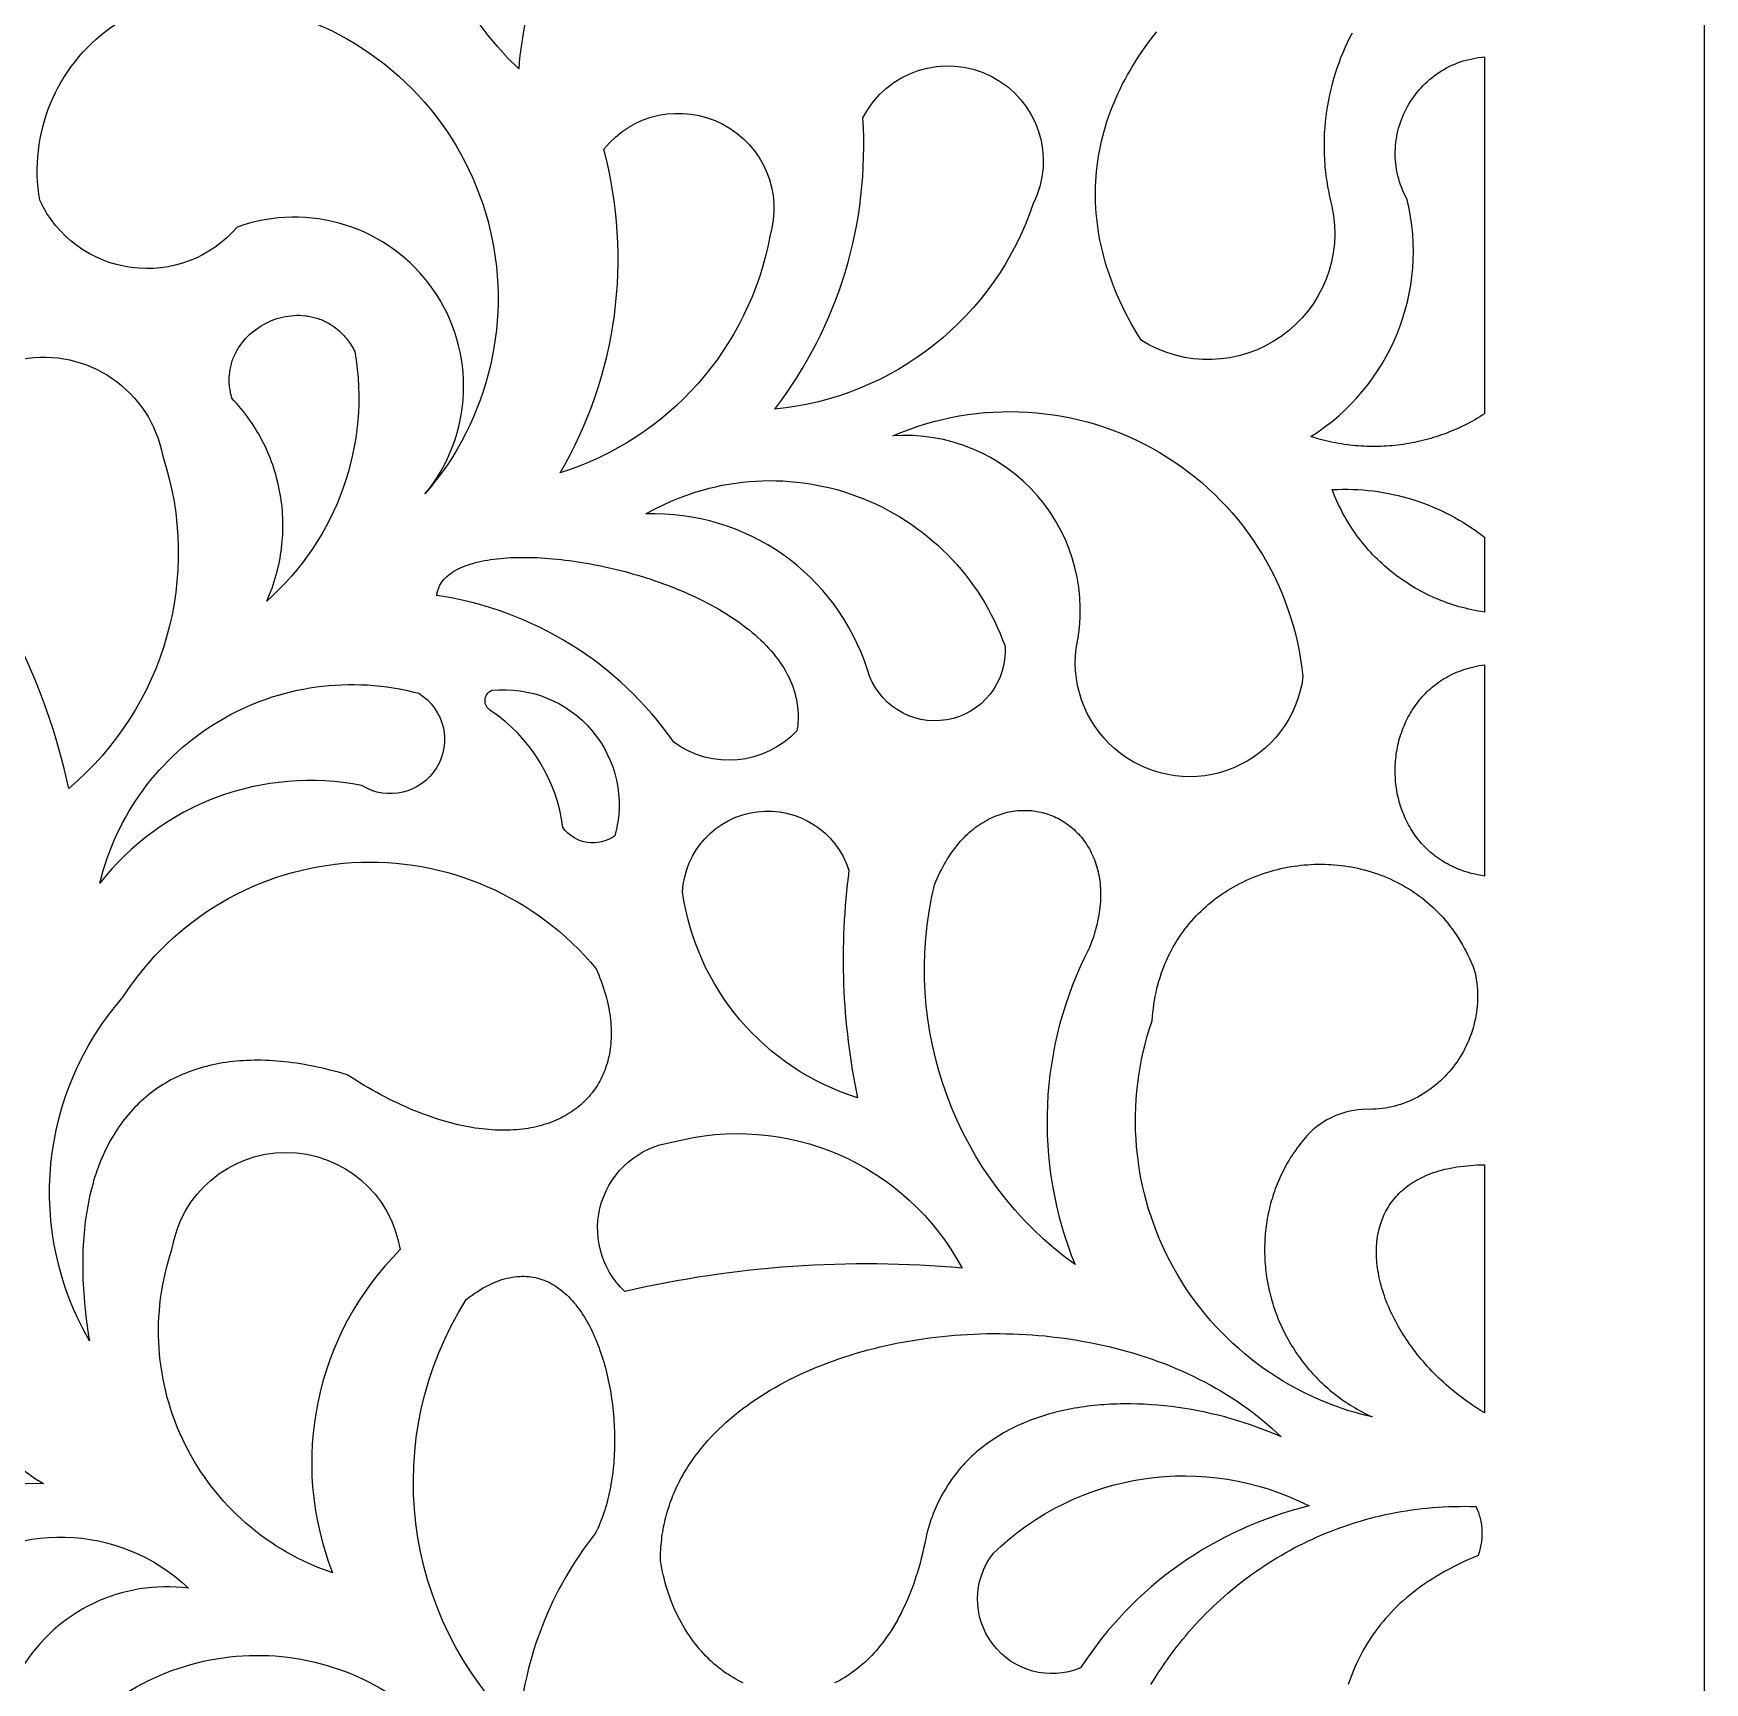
# Model space of a CAD drawing. Extents: x -400 to 400, y -1000 to 1000.
# Drawn here: x 20.2 to 400, y 40.4 to 415.4 of the extents above; entities that cross this region are included whole.
import ezdxf

# ---------------------------------------------------------------- set-up
doc = ezdxf.new("R2010")
doc.units = 0
doc.layers.add('LAYER_1', color=18, linetype='CONTINUOUS')

msp = doc.modelspace()

# ---------------------------------------------------------------- linework, layer by layer
at = {"layer": 'LAYER_1'}
for points in [[(-400, -1000), (400, -1000), (400, 1000), (-400, 1000)], [(315.37, 311.68), (316.55, 311.74), (317.72, 311.77), (318.89, 311.77), (320.06, 311.74), (321.22, 311.69), (322.38, 311.61), (323.54, 311.51), (324.69, 311.38), (325.84, 311.23), (326.98, 311.04), (328.12, 310.84), (329.25, 310.6), (330.38, 310.35), (331.5, 310.06), (332.61, 309.76), (333.71, 309.42), (334.81, 309.07), (335.9, 308.68), (336.97, 308.28), (338.04, 307.85), (339.1, 307.39), (340.15, 306.91), (341.19, 306.41), (342.22, 305.89), (343.24, 305.34), (344.24, 304.76), (345.23, 304.17), (346.21, 303.55), (347.18, 302.91), (348.13, 302.24), (349.07, 301.55), (350, 300.84), (349.99, 283.85), (349.26, 283.96), (348.53, 284.08), (347.8, 284.21), (347.07, 284.36), (346.35, 284.52), (345.64, 284.69), (344.92, 284.87), (344.22, 285.06), (343.51, 285.27), (342.81, 285.49), (342.12, 285.71), (341.43, 285.95), (340.75, 286.21), (340.07, 286.47), (339.39, 286.74), (338.73, 287.02), (338.06, 287.32), (337.41, 287.63), (336.76, 287.94), (336.11, 288.27), (335.47, 288.61), (334.84, 288.95), (334.21, 289.31), (333.59, 289.68), (332.98, 290.06), (332.37, 290.45), (331.77, 290.85), (331.17, 291.25), (330.59, 291.67), (330.01, 292.1), (329.43, 292.54), (328.87, 292.98), (328.31, 293.44), (327.76, 293.9), (327.22, 294.38), (326.68, 294.86), (326.15, 295.35), (325.64, 295.86), (325.13, 296.36), (324.62, 296.88), (324.13, 297.41), (323.64, 297.95), (323.17, 298.49), (322.7, 299.04), (322.24, 299.6), (321.79, 300.17), (321.35, 300.75), (320.92, 301.33), (320.49, 301.92), (320.08, 302.52), (319.68, 303.13), (319.29, 303.75), (318.9, 304.37), (318.53, 305), (318.17, 305.64), (317.81, 306.28), (317.47, 306.93), (317.14, 307.59), (316.82, 308.26), (316.51, 308.93), (316.21, 309.61), (315.92, 310.29), (315.64, 310.98)], [(349.99, 223.81), (349.36, 223.91), (348.73, 224.02), (348.12, 224.14), (347.51, 224.28), (346.92, 224.42), (346.33, 224.59), (345.76, 224.76), (345.2, 224.94), (344.64, 225.14), (344.1, 225.35), (343.57, 225.57), (343.04, 225.8), (342.53, 226.04), (342.02, 226.29), (341.53, 226.55), (341.05, 226.82), (340.58, 227.11), (340.11, 227.4), (339.66, 227.7), (339.22, 228.01), (338.78, 228.34), (338.36, 228.67), (337.95, 229), (337.55, 229.35), (337.16, 229.71), (336.77, 230.07), (336.4, 230.44), (336.04, 230.82), (335.69, 231.21), (335.34, 231.61), (335.01, 232.01), (334.69, 232.42), (334.38, 232.83), (334.08, 233.26), (333.79, 233.68), (333.5, 234.12), (333.23, 234.56), (332.97, 235), (332.72, 235.46), (332.48, 235.91), (332.25, 236.37), (332.02, 236.84), (331.81, 237.31), (331.61, 237.79), (331.42, 238.27), (331.24, 238.75), (331.07, 239.24), (330.9, 239.73), (330.75, 240.22), (330.61, 240.72), (330.48, 241.22), (330.36, 241.73), (330.24, 242.23), (330.14, 242.74), (330.05, 243.25), (329.97, 243.76), (329.9, 244.27), (329.84, 244.79), (329.78, 245.31), (329.74, 245.82), (329.71, 246.34), (329.69, 246.86), (329.67, 247.38), (329.67, 247.9), (329.68, 248.42), (329.7, 248.94), (329.72, 249.46), (329.76, 249.97), (329.81, 250.49), (329.87, 251.01), (329.93, 251.52), (330.01, 252.03), (330.1, 252.54), (330.19, 253.05), (330.3, 253.56), (330.42, 254.07), (330.54, 254.57), (330.68, 255.07), (330.82, 255.57), (330.98, 256.06), (331.15, 256.55), (331.32, 257.03), (331.51, 257.52), (331.7, 258), (331.91, 258.47), (332.12, 258.94), (332.35, 259.41), (332.58, 259.87), (332.83, 260.32), (333.08, 260.77), (333.35, 261.22), (333.62, 261.65), (333.9, 262.09), (334.2, 262.51), (334.5, 262.93), (334.81, 263.35), (335.14, 263.75), (335.47, 264.15), (335.81, 264.55), (336.16, 264.93), (336.53, 265.31), (336.9, 265.68), (337.28, 266.04), (337.67, 266.4), (338.07, 266.74), (338.48, 267.08), (338.91, 267.4), (339.34, 267.72), (339.78, 268.03), (340.23, 268.33), (340.69, 268.62), (341.16, 268.9), (341.64, 269.17), (342.13, 269.43), (342.62, 269.68), (343.13, 269.92), (343.65, 270.14), (344.18, 270.36), (344.72, 270.57), (345.27, 270.76), (345.82, 270.94), (346.39, 271.11), (346.97, 271.26), (347.55, 271.41), (348.15, 271.54), (348.75, 271.66), (349.37, 271.77), (350, 271.86)], [(349.99, 101.72), (349.32, 102.13), (348.65, 102.55), (347.98, 102.98), (347.33, 103.41), (346.69, 103.85), (346.05, 104.3), (345.42, 104.76), (344.8, 105.22), (344.19, 105.69), (343.59, 106.16), (342.99, 106.64), (342.41, 107.13), (341.83, 107.62), (341.26, 108.12), (340.7, 108.62), (340.15, 109.13), (339.61, 109.65), (339.08, 110.16), (338.56, 110.69), (338.04, 111.22), (337.54, 111.75), (337.04, 112.28), (336.56, 112.83), (336.08, 113.37), (335.61, 113.92), (335.16, 114.47), (334.71, 115.03), (334.27, 115.58), (333.84, 116.15), (333.43, 116.71), (333.02, 117.28), (332.62, 117.85), (332.23, 118.42), (331.85, 118.99), (331.49, 119.57), (331.13, 120.15), (330.78, 120.72), (330.44, 121.31), (330.11, 121.89), (329.8, 122.47), (329.49, 123.06), (329.2, 123.64), (328.91, 124.23), (328.64, 124.81), (328.37, 125.4), (328.12, 125.99), (327.88, 126.57), (327.65, 127.16), (327.43, 127.74), (327.22, 128.33), (327.02, 128.91), (326.84, 129.5), (326.66, 130.08), (326.5, 130.66), (326.34, 131.24), (326.2, 131.82), (326.07, 132.4), (325.95, 132.97), (325.85, 133.54), (325.75, 134.11), (325.67, 134.68), (325.6, 135.25), (325.54, 135.81), (325.49, 136.37), (325.45, 136.92), (325.43, 137.48), (325.42, 138.03), (325.42, 138.57), (325.43, 139.11), (325.46, 139.65), (325.49, 140.19), (325.54, 140.72), (325.6, 141.24), (325.68, 141.76), (325.77, 142.28), (325.87, 142.79), (325.98, 143.29), (326.1, 143.79), (326.24, 144.29), (326.39, 144.77), (326.56, 145.26), (326.73, 145.73), (326.92, 146.2), (327.13, 146.67), (327.34, 147.12), (327.57, 147.57), (327.82, 148.02), (328.07, 148.46), (328.34, 148.88), (328.63, 149.31), (328.92, 149.72), (329.23, 150.13), (329.56, 150.53), (329.89, 150.92), (330.25, 151.3), (330.61, 151.67), (330.99, 152.04), (331.38, 152.39), (331.79, 152.74), (332.21, 153.08), (332.65, 153.41), (333.1, 153.73), (333.56, 154.04), (334.04, 154.34), (334.54, 154.63), (335.04, 154.91), (335.56, 155.18), (336.1, 155.44), (336.65, 155.68), (337.22, 155.92), (337.8, 156.15), (338.4, 156.36), (339.01, 156.57), (339.63, 156.76), (340.27, 156.94), (340.93, 157.11), (341.6, 157.26), (342.28, 157.41), (342.99, 157.54), (343.7, 157.66), (344.43, 157.77), (345.18, 157.86), (345.95, 157.94), (346.72, 158.01), (347.52, 158.06), (348.33, 158.1), (349.15, 158.13), (350, 158.14)]]:
    msp.add_lwpolyline(points, close=True, dxfattribs=at)
for points in [[(147.87, 451.88, 0.149515), (130.45, 407.38, -0.356061), (118.53, 505.09)], [(319.88, 415.5), (319.31, 414.39), (318.76, 413.28), (318.24, 412.15), (317.75, 411.01), (317.28, 409.85), (316.84, 408.69), (316.42, 407.52), (316.03, 406.33), (315.67, 405.14), (315.33, 403.94), (315.02, 402.72), (314.74, 401.5), (314.49, 400.28), (314.27, 399.04), (314.07, 397.8), (313.9, 396.55), (313.76, 395.3), (313.65, 394.04), (313.57, 392.77), (313.52, 391.5), (313.51, 390.87), (313.5, 390.23), (313.5, 389.59), (313.51, 388.95), (313.53, 388.31), (313.55, 387.67), (313.58, 387.03), (313.62, 386.39), (313.67, 385.75), (313.72, 385.1), (313.78, 384.46), (313.85, 383.82), (313.93, 383.17), (314.02, 382.53), (314.11, 381.88), (314.21, 381.24), (314.32, 380.59), (314.44, 379.95), (314.56, 379.3), (314.69, 378.66), (314.84, 378.01), (314.98, 377.37), (315.14, 376.73), (315.31, 376.08, -0.661318), (271.99, 345.58), (271.19, 346.88), (270.42, 348.18), (269.69, 349.47), (268.99, 350.76), (268.32, 352.05), (267.69, 353.34), (267.09, 354.62), (266.52, 355.9), (265.99, 357.17), (265.48, 358.44), (265.01, 359.71), (264.57, 360.97), (264.16, 362.23), (263.78, 363.48), (263.44, 364.73), (263.12, 365.98), (262.83, 367.22), (262.57, 368.45), (262.35, 369.69), (262.15, 370.91), (261.98, 372.13), (261.83, 373.35), (261.72, 374.56), (261.63, 375.77), (261.58, 376.97), (261.54, 378.16), (261.54, 379.35), (261.56, 380.54), (261.61, 381.72), (261.69, 382.89), (261.79, 384.06), (261.92, 385.22), (262.07, 386.37), (262.25, 387.52), (262.45, 388.66), (262.68, 389.8), (262.93, 390.93), (263.2, 392.05), (263.5, 393.17), (263.83, 394.28), (264.17, 395.38), (264.54, 396.47), (264.93, 397.56), (265.34, 398.64), (265.78, 399.72), (266.23, 400.78), (266.71, 401.84), (267.21, 402.89), (267.73, 403.94), (268.27, 404.97), (268.83, 406), (269.41, 407.02), (270.01, 408.03), (270.63, 409.03), (271.27, 410.03), (271.93, 411.01), (272.6, 411.99), (273.3, 412.96), (274.01, 413.92), (274.74, 414.87), (275.48, 415.82)]]:
    msp.add_lwpolyline(points, format="xyb", dxfattribs=at)
for points in [[(21.6, 377.49, -0.627757), (80.17, 419.29, -0.530685), (109.15, 310.69, 0.761816), (66.45, 371.39, -0.546322)], [(208.67, 396.21, -1), (247.34, 376.54, -0.295485), (188.68, 329.99, 0.18204)], [(350, 328.93), (349.45, 328.58), (348.9, 328.24), (348.35, 327.91), (347.79, 327.59), (347.22, 327.27), (346.66, 326.96), (346.09, 326.66), (345.51, 326.37), (344.94, 326.09), (344.36, 325.81), (343.77, 325.54), (343.19, 325.28), (342.6, 325.03), (342, 324.79), (341.41, 324.56), (340.81, 324.33), (340.21, 324.12), (339.6, 323.91), (338.99, 323.71), (338.38, 323.52), (337.77, 323.33), (337.16, 323.16), (336.54, 322.99), (335.92, 322.83), (335.3, 322.69), (334.68, 322.55), (334.05, 322.41), (333.43, 322.29), (332.8, 322.18), (332.17, 322.07), (331.54, 321.97), (330.91, 321.88), (330.27, 321.8), (329.64, 321.73), (329, 321.67), (328.37, 321.62), (327.73, 321.57), (327.09, 321.54), (326.45, 321.51), (325.81, 321.49), (325.17, 321.48), (324.53, 321.48), (323.89, 321.49), (323.24, 321.5), (322.6, 321.53), (321.96, 321.57), (321.32, 321.61), (320.68, 321.66), (320.03, 321.72), (319.39, 321.79), (318.75, 321.87), (318.11, 321.96), (317.47, 322.06), (316.83, 322.17), (316.19, 322.29), (315.55, 322.41), (314.92, 322.55), (314.28, 322.69), (313.64, 322.84), (313.01, 323), (312.38, 323.18), (311.75, 323.36), (311.12, 323.55), (310.49, 323.75, 0.322204), (332.41, 377.6), (332.06, 378.28), (331.73, 378.96), (331.43, 379.64), (331.15, 380.32), (330.9, 381), (330.67, 381.69), (330.47, 382.38), (330.29, 383.07), (330.13, 383.76), (330, 384.45), (329.89, 385.14), (329.81, 385.83), (329.74, 386.52), (329.7, 387.2), (329.68, 387.89), (329.69, 388.57), (329.71, 389.25), (329.76, 389.92), (329.82, 390.59), (329.91, 391.26), (330.02, 391.93), (330.15, 392.58), (330.3, 393.24), (330.46, 393.88), (330.65, 394.52), (330.86, 395.16), (331.08, 395.78), (331.33, 396.4), (331.59, 397.01), (331.87, 397.62), (332.16, 398.21), (332.48, 398.8), (332.81, 399.37), (333.16, 399.94), (333.52, 400.49), (333.9, 401.03), (334.3, 401.57), (334.71, 402.09), (335.14, 402.59), (335.58, 403.09), (336.04, 403.57), (336.51, 404.04), (337, 404.5), (337.5, 404.94), (338.01, 405.36), (338.54, 405.77), (339.08, 406.17), (339.63, 406.55), (340.2, 406.91), (340.78, 407.25), (341.37, 407.58), (341.97, 407.89), (342.58, 408.18), (343.2, 408.46), (343.84, 408.71), (344.48, 408.95), (345.14, 409.16), (345.81, 409.35), (346.48, 409.53), (347.17, 409.68), (347.86, 409.81), (348.56, 409.92), (349.27, 410.01), (349.99, 410.07)], [(149.79, 389.09, -0.826549), (187.54, 369.27, -0.277643), (139.88, 315.5, 0.200079)], [(65.27, 332.45), (65.16, 332.83), (65.07, 333.21), (64.98, 333.59), (64.91, 333.97), (64.84, 334.35), (64.79, 334.72), (64.74, 335.09), (64.71, 335.46), (64.68, 335.83), (64.67, 336.19), (64.66, 336.55), (64.66, 336.91), (64.67, 337.26), (64.69, 337.62), (64.72, 337.96), (64.76, 338.31), (64.81, 338.65), (64.86, 338.99), (64.93, 339.33), (65, 339.66), (65.08, 339.99), (65.16, 340.32), (65.26, 340.64), (65.36, 340.96), (65.47, 341.27), (65.59, 341.59), (65.71, 341.89), (65.84, 342.2), (65.98, 342.5), (66.13, 342.8), (66.28, 343.09), (66.44, 343.38), (66.61, 343.66), (66.78, 343.94), (67.14, 344.49), (67.53, 345.02), (67.94, 345.53), (68.37, 346.03), (68.82, 346.5), (69.29, 346.96), (69.78, 347.4), (70.29, 347.81), (70.82, 348.21), (71.36, 348.58), (71.91, 348.93), (72.48, 349.26), (73.07, 349.57), (73.66, 349.86), (74.27, 350.12), (74.88, 350.35), (75.51, 350.57), (76.14, 350.75), (76.78, 350.92), (77.42, 351.05), (78.07, 351.16), (78.72, 351.24), (79.37, 351.3), (80.03, 351.32), (80.69, 351.32), (81.34, 351.29), (82, 351.23), (82.33, 351.19), (82.65, 351.14), (82.98, 351.08), (83.3, 351.01), (83.62, 350.94), (83.94, 350.86), (84.26, 350.77), (84.58, 350.68), (84.9, 350.58), (85.21, 350.46), (85.53, 350.34), (85.84, 350.22), (86.15, 350.08), (86.45, 349.94), (86.76, 349.78), (87.06, 349.62), (87.36, 349.45), (87.66, 349.27), (87.95, 349.09), (88.24, 348.89), (88.53, 348.69), (88.81, 348.47), (89.09, 348.25), (89.37, 348.02), (89.64, 347.78), (89.91, 347.53), (90.18, 347.28), (90.44, 347.01), (90.7, 346.73), (90.95, 346.45), (91.2, 346.15), (91.44, 345.85), (91.68, 345.54), (91.91, 345.21), (92.14, 344.88), (92.37, 344.54), (92.59, 344.19), (92.8, 343.83), (93.01, 343.45), (93.21, 343.07, -0.26022), (73.19, 286.35), (73.51, 287.09), (73.82, 287.82), (74.11, 288.56), (74.39, 289.3), (74.65, 290.05), (74.89, 290.8), (75.12, 291.55), (75.34, 292.3), (75.54, 293.06), (75.73, 293.82), (75.91, 294.58), (76.07, 295.34), (76.21, 296.1), (76.34, 296.87), (76.46, 297.63), (76.56, 298.4), (76.64, 299.17), (76.72, 299.94), (76.78, 300.7), (76.82, 301.47), (76.85, 302.24), (76.87, 303.01), (76.87, 303.78), (76.86, 304.55), (76.83, 305.31), (76.79, 306.08), (76.74, 306.84), (76.67, 307.6), (76.59, 308.36), (76.49, 309.12), (76.38, 309.88), (76.26, 310.64), (76.12, 311.39), (75.97, 312.14), (75.81, 312.89), (75.63, 313.63), (75.44, 314.37), (75.24, 315.11), (75.02, 315.84), (74.79, 316.57), (74.54, 317.3), (74.28, 318.02), (74.01, 318.74), (73.72, 319.45), (73.43, 320.16), (73.11, 320.86), (72.79, 321.56), (72.45, 322.25), (72.1, 322.94), (71.73, 323.62), (71.36, 324.3), (70.97, 324.97), (70.56, 325.63), (70.14, 326.29), (69.71, 326.94), (69.27, 327.58), (68.82, 328.21), (68.35, 328.84), (67.87, 329.46), (67.37, 330.08), (66.87, 330.68), (66.35, 331.28), (65.81, 331.87)], [(-4.62, 309.26, -1), (49.56, 319.27, -0.305881), (28.21, 243.74, 0.125623)], [(215.46, 323.91, -0.508287), (308.7, 269.09, -1), (257.17, 275.65, 0.501352)], [(159.35, 306.16, -0.468283), (241, 276.07, -0.9), (209.73, 270.73, 0.335642)], [(111.84, 287.61), (111.87, 287.84), (111.91, 288.06), (111.95, 288.29), (112, 288.51), (112.06, 288.72), (112.13, 288.94), (112.2, 289.15), (112.28, 289.35), (112.37, 289.56), (112.46, 289.76), (112.56, 289.95), (112.67, 290.15), (112.91, 290.53), (113.17, 290.9), (113.46, 291.25), (113.78, 291.59), (114.12, 291.92), (114.49, 292.24), (114.88, 292.54), (115.3, 292.84), (115.74, 293.12), (116.2, 293.38), (116.68, 293.64), (117.19, 293.88), (117.72, 294.12), (118.26, 294.33), (118.83, 294.54), (119.42, 294.74), (120.03, 294.92), (120.66, 295.09), (121.3, 295.25), (121.97, 295.4), (122.65, 295.54), (123.35, 295.66), (124.06, 295.78), (124.79, 295.88), (125.54, 295.97), (126.3, 296.05), (127.07, 296.12), (127.86, 296.17), (128.67, 296.22), (129.48, 296.25), (130.31, 296.27), (131.15, 296.28), (132.01, 296.28), (132.87, 296.27), (133.74, 296.25), (134.63, 296.21), (135.52, 296.17), (136.42, 296.11), (137.33, 296.05), (138.25, 295.97), (139.18, 295.88), (140.11, 295.78), (141.05, 295.67), (142, 295.55), (142.95, 295.42), (143.91, 295.28), (144.87, 295.13), (145.84, 294.97), (146.8, 294.79), (147.78, 294.61), (148.75, 294.41), (149.73, 294.21), (150.71, 293.99), (151.69, 293.77), (152.67, 293.53), (153.65, 293.29), (154.63, 293.03), (155.61, 292.77), (156.58, 292.49), (157.56, 292.21), (158.53, 291.91), (159.5, 291.61), (160.47, 291.29), (161.43, 290.97), (162.39, 290.63), (163.35, 290.29), (164.3, 289.93), (165.24, 289.57), (166.18, 289.2), (167.11, 288.81), (168.03, 288.42), (168.94, 288.02), (169.85, 287.61), (170.75, 287.19), (171.63, 286.76), (172.51, 286.32), (173.38, 285.87), (174.24, 285.41), (175.08, 284.95), (175.92, 284.47), (176.74, 283.99), (177.55, 283.49), (178.34, 282.99), (179.13, 282.48), (179.89, 281.96), (180.65, 281.43), (181.38, 280.89), (182.1, 280.34), (182.81, 279.79), (183.5, 279.22), (184.17, 278.65), (184.82, 278.07), (185.46, 277.48), (186.08, 276.88), (186.67, 276.27), (187.25, 275.66), (187.81, 275.03), (188.35, 274.4), (188.86, 273.76), (189.35, 273.11), (189.83, 272.46), (190.27, 271.79), (190.7, 271.12), (191.1, 270.44), (191.48, 269.75), (191.83, 269.05), (192.16, 268.35), (192.46, 267.64), (192.74, 266.92), (192.99, 266.19), (193.21, 265.45), (193.4, 264.71), (193.57, 263.96), (193.71, 263.2), (193.76, 262.82), (193.81, 262.43), (193.86, 262.05), (193.89, 261.66), (193.92, 261.27), (193.94, 260.88), (193.95, 260.49), (193.96, 260.09), (193.96, 259.69), (193.95, 259.3), (193.93, 258.89), (193.9, 258.49), (193.87, 258.09), (193.82, 257.68), (193.77, 257.27), (193.71, 256.86, -0.37984), (165.72, 254.22, 0.206923)], [(35.26, 222.16, -0.422326), (107.73, 265.36, -1), (94.8, 244.37, 0.283705)], [(124.38, 266.05, -0.52872), (152.32, 232.98, -0.413363), (140.49, 234.81, 0.216127), (124.14, 261.41, -0.631602)], [(167.69, 220.23, -0.832651), (205.52, 225.11, 0.08465), (207.48, 173.37, -0.289471)], [(224.99, 221.84), (225.28, 222.55), (225.58, 223.24), (225.88, 223.92), (226.2, 224.58), (226.52, 225.22), (226.85, 225.85), (227.18, 226.46), (227.52, 227.06), (227.87, 227.64), (228.23, 228.2), (228.59, 228.75), (228.96, 229.28), (229.34, 229.8), (229.72, 230.3), (230.11, 230.79), (230.5, 231.26), (230.9, 231.71), (231.3, 232.16), (231.71, 232.58), (232.12, 232.99), (232.53, 233.39), (232.95, 233.77), (233.38, 234.13), (233.81, 234.48), (234.24, 234.82), (234.68, 235.14), (235.11, 235.45), (235.56, 235.75), (236, 236.02), (236.45, 236.29), (236.9, 236.54), (237.35, 236.78), (237.8, 237), (238.26, 237.21), (238.72, 237.41), (239.18, 237.59), (239.64, 237.76), (240.1, 237.91), (240.56, 238.05), (241.02, 238.18), (241.48, 238.3), (241.95, 238.4), (242.41, 238.49), (242.87, 238.56), (243.33, 238.63), (243.8, 238.68), (244.26, 238.72), (244.72, 238.74), (245.18, 238.75), (245.63, 238.75), (246.09, 238.74), (246.54, 238.72), (246.99, 238.68), (247.44, 238.63), (247.89, 238.57), (248.33, 238.5), (248.77, 238.41), (249.21, 238.32), (249.65, 238.21), (250.08, 238.09), (250.51, 237.96), (250.93, 237.82), (251.35, 237.66), (251.76, 237.5), (252.18, 237.32), (252.58, 237.13), (252.98, 236.94), (253.38, 236.73), (253.77, 236.51), (254.15, 236.28), (254.53, 236.03), (254.91, 235.78), (255.28, 235.52), (255.64, 235.25), (255.99, 234.96), (256.34, 234.67), (256.68, 234.37), (257.01, 234.05), (257.34, 233.73), (257.66, 233.4), (257.97, 233.05), (258.28, 232.7), (258.57, 232.34), (258.86, 231.96), (259.14, 231.58), (259.41, 231.19), (259.67, 230.79), (259.92, 230.38), (260.16, 229.96), (260.39, 229.53), (260.61, 229.1), (260.83, 228.65), (261.03, 228.2), (261.22, 227.74), (261.4, 227.26), (261.57, 226.78), (261.73, 226.29), (261.88, 225.8), (262.02, 225.29), (262.14, 224.78), (262.26, 224.26), (262.36, 223.73), (262.45, 223.19), (262.53, 222.64), (262.59, 222.09), (262.64, 221.53), (262.68, 220.96), (262.71, 220.39), (262.72, 219.8), (262.72, 219.21), (262.7, 218.61), (262.67, 218.01), (262.63, 217.4), (262.57, 216.78), (262.5, 216.15), (262.41, 215.52), (262.31, 214.88), (262.19, 214.23), (262.05, 213.58), (261.9, 212.92), (261.74, 212.25), (261.56, 211.58), (261.36, 210.9), (261.15, 210.22), (260.92, 209.53), (260.67, 208.83), (260.4, 208.13), (260.12, 207.42, 0.219402), (256.92, 135.43, -0.303687)], [(40.51, 196.25, -0.50889), (148.04, 202.74), (148.35, 202.02), (148.65, 201.31), (148.93, 200.6), (149.19, 199.9), (149.45, 199.2), (149.68, 198.51), (149.9, 197.81), (150.11, 197.13), (150.3, 196.45), (150.48, 195.77), (150.64, 195.1), (150.79, 194.43), (150.92, 193.76), (151.04, 193.11), (151.15, 192.45), (151.24, 191.81), (151.31, 191.16), (151.38, 190.53), (151.42, 189.9), (151.46, 189.27), (151.48, 188.65), (151.49, 188.04), (151.48, 187.43), (151.46, 186.83), (151.43, 186.23), (151.38, 185.64), (151.32, 185.06), (151.25, 184.48), (151.16, 183.91), (151.06, 183.35), (150.95, 182.8), (150.82, 182.25), (150.68, 181.71), (150.53, 181.17), (150.37, 180.64), (150.19, 180.12), (150, 179.61), (149.8, 179.11), (149.59, 178.61), (149.37, 178.12), (149.13, 177.64), (148.88, 177.17), (148.62, 176.7), (148.34, 176.24), (148.06, 175.8), (147.76, 175.36), (147.45, 174.93), (147.13, 174.5), (146.8, 174.09), (146.46, 173.69), (146.1, 173.29), (145.74, 172.9), (145.36, 172.53), (144.97, 172.16), (144.58, 171.8), (144.17, 171.45), (143.75, 171.11), (143.32, 170.78), (142.87, 170.46), (142.42, 170.16), (141.96, 169.86), (141.49, 169.57), (141, 169.29), (140.51, 169.02), (140.01, 168.76), (139.49, 168.52), (138.97, 168.28), (138.43, 168.06), (137.89, 167.84), (137.34, 167.64), (136.77, 167.45), (136.2, 167.27), (135.62, 167.1), (135.03, 166.94), (134.43, 166.8), (133.82, 166.66), (133.2, 166.54), (132.57, 166.43), (131.94, 166.33), (131.29, 166.25), (130.64, 166.17), (129.97, 166.11), (129.3, 166.06), (128.62, 166.03), (127.93, 166), (127.23, 165.99), (126.53, 166), (125.81, 166.01), (125.09, 166.04), (124.36, 166.08), (123.62, 166.14), (122.88, 166.21), (122.12, 166.29), (121.36, 166.39), (120.59, 166.5), (119.82, 166.62), (119.03, 166.76), (118.24, 166.91), (117.44, 167.08), (116.63, 167.26), (115.82, 167.45), (115, 167.66), (114.17, 167.89), (113.34, 168.13), (112.5, 168.38), (111.65, 168.65), (110.79, 168.94), (109.93, 169.24), (109.07, 169.55), (108.19, 169.88), (107.31, 170.23), (106.42, 170.59), (105.53, 170.97), (104.63, 171.36), (103.73, 171.77), (102.82, 172.2), (101.9, 172.64), (100.98, 173.1), (100.05, 173.57), (99.12, 174.06), (98.18, 174.57), (97.23, 175.1), (96.28, 175.64), (95.33, 176.2), (94.37, 176.77), (93.4, 177.37), (92.43, 177.98), (91.46, 178.6), (90.46, 178.9), (89.47, 179.18), (88.48, 179.44), (87.51, 179.69), (86.54, 179.93), (85.58, 180.16), (84.62, 180.37), (83.67, 180.56), (82.73, 180.75), (81.8, 180.92), (80.87, 181.07), (79.95, 181.22), (79.04, 181.34), (78.14, 181.46), (77.24, 181.56), (76.35, 181.65), (75.47, 181.73), (74.59, 181.79), (73.73, 181.84), (72.87, 181.88), (72.01, 181.9), (71.17, 181.91), (70.33, 181.91), (69.51, 181.89), (68.69, 181.87), (67.87, 181.82), (67.07, 181.77), (66.27, 181.7), (65.48, 181.62), (64.7, 181.53), (63.93, 181.43), (63.16, 181.31), (62.4, 181.18), (61.66, 181.04), (60.91, 180.88), (60.18, 180.71), (59.46, 180.53), (58.74, 180.34), (58.03, 180.14), (57.33, 179.92), (56.64, 179.69), (55.96, 179.45), (55.29, 179.2), (54.62, 178.93), (53.96, 178.66), (53.32, 178.37), (52.68, 178.07), (52.04, 177.75), (51.42, 177.43), (50.81, 177.09), (50.2, 176.74), (49.61, 176.38), (49.02, 176.01), (48.44, 175.63), (47.87, 175.23), (47.31, 174.83), (46.76, 174.41), (46.22, 173.98), (45.68, 173.54), (45.16, 173.09), (44.64, 172.62), (44.14, 172.15), (43.64, 171.66), (43.15, 171.17), (42.67, 170.66), (42.2, 170.14), (41.74, 169.61), (41.29, 169.07), (40.85, 168.51), (40.42, 167.95), (40, 167.38), (39.59, 166.79), (39.18, 166.2), (38.79, 165.59), (38.41, 164.97), (38.03, 164.34), (37.67, 163.71), (37.32, 163.06), (36.97, 162.4), (36.64, 161.73), (36.31, 161.05), (36, 160.35), (35.69, 159.65), (35.4, 158.94), (35.11, 158.22), (34.84, 157.49), (34.57, 156.75), (34.32, 155.99), (34.07, 155.23), (33.84, 154.46), (33.62, 153.67), (33.4, 152.88), (33.2, 152.08), (33.01, 151.27), (32.82, 150.45), (32.65, 149.61), (32.49, 148.77), (32.34, 147.92), (32.2, 147.06), (32.07, 146.19), (31.95, 145.31), (31.84, 144.42), (31.74, 143.52), (31.66, 142.61), (31.58, 141.69), (31.51, 140.76), (31.46, 139.83), (31.41, 138.88), (31.38, 137.93), (31.36, 136.96), (31.35, 135.99), (31.35, 135.01), (31.36, 134.02), (31.38, 133.01), (31.42, 132.01), (31.46, 130.99), (31.52, 129.96), (31.58, 128.92), (31.66, 127.88), (31.75, 126.82), (31.85, 125.76), (31.97, 124.69), (32.09, 123.61), (32.23, 122.52), (32.37, 121.43), (32.53, 120.32), (32.7, 119.21), (32.88, 118.09, -0.321273)], [(274.44, 190.88), (274.51, 191.84), (274.6, 192.78), (274.71, 193.72), (274.83, 194.64), (274.98, 195.55), (275.15, 196.45), (275.33, 197.33), (275.53, 198.21), (275.75, 199.07), (275.98, 199.91), (276.24, 200.75), (276.51, 201.57), (276.79, 202.38), (277.1, 203.17), (277.41, 203.96), (277.75, 204.73), (278.1, 205.49), (278.46, 206.23), (278.84, 206.96), (279.23, 207.68), (279.64, 208.39), (280.06, 209.08), (280.5, 209.76), (280.94, 210.43), (281.41, 211.08), (281.88, 211.73), (282.37, 212.35), (282.87, 212.97), (283.38, 213.57), (283.9, 214.16), (284.44, 214.73), (284.98, 215.29), (285.54, 215.84), (286.11, 216.38), (286.68, 216.9), (287.27, 217.41), (287.87, 217.9), (288.48, 218.38), (289.09, 218.85), (289.72, 219.31), (290.35, 219.75), (291, 220.17), (291.65, 220.59), (292.31, 220.99), (292.97, 221.37), (293.65, 221.74), (294.33, 222.1), (295.01, 222.45), (295.71, 222.78), (296.41, 223.09), (297.11, 223.4), (297.83, 223.69), (298.54, 223.96), (299.27, 224.22), (299.99, 224.47), (300.73, 224.7), (301.46, 224.92), (302.2, 225.13), (302.95, 225.32), (303.69, 225.49), (304.45, 225.66), (305.2, 225.8), (305.96, 225.94), (306.71, 226.06), (307.48, 226.16), (308.24, 226.25), (309, 226.33), (309.77, 226.39), (310.53, 226.44), (311.3, 226.47), (312.07, 226.49), (312.84, 226.49), (313.61, 226.48), (314.37, 226.46), (315.14, 226.42), (315.91, 226.36), (316.67, 226.29), (317.43, 226.21), (318.2, 226.11), (318.96, 226), (319.71, 225.87), (320.47, 225.72), (321.22, 225.57), (321.97, 225.39), (322.71, 225.2), (323.46, 225), (324.19, 224.78), (324.93, 224.55), (325.66, 224.3), (326.38, 224.04), (327.1, 223.76), (327.81, 223.46), (328.52, 223.15), (329.22, 222.83), (329.92, 222.49), (330.61, 222.14), (331.29, 221.77), (331.97, 221.38), (332.64, 220.98), (333.3, 220.56), (333.95, 220.13), (334.6, 219.68), (335.23, 219.22), (335.86, 218.74), (336.48, 218.25), (337.09, 217.74), (337.69, 217.21), (338.28, 216.67), (338.87, 216.11), (339.44, 215.54), (340, 214.95), (340.55, 214.35), (341.08, 213.73), (341.61, 213.09), (342.13, 212.44), (342.63, 211.77), (343.12, 211.09), (343.6, 210.39), (344.07, 209.67), (344.52, 208.94), (344.96, 208.19), (345.38, 207.43), (345.8, 206.65), (346.19, 205.85), (346.58, 205.04), (346.95, 204.21), (347.3, 203.36), (347.64, 202.5), (347.82, 201.74), (347.97, 200.98), (348.1, 200.22), (348.21, 199.47), (348.29, 198.71), (348.35, 197.96), (348.39, 197.21), (348.4, 196.46), (348.4, 195.72), (348.37, 194.97), (348.31, 194.24), (348.24, 193.51), (348.15, 192.78), (348.03, 192.06), (347.9, 191.34), (347.74, 190.63), (347.57, 189.92), (347.38, 189.22), (347.16, 188.53), (346.93, 187.85), (346.68, 187.17), (346.42, 186.51), (346.13, 185.85), (345.83, 185.2), (345.51, 184.56), (345.17, 183.92), (344.82, 183.3), (344.45, 182.69), (344.06, 182.09), (343.66, 181.5), (343.25, 180.92), (342.82, 180.36), (342.37, 179.81), (341.91, 179.26), (341.44, 178.74), (340.95, 178.22), (340.45, 177.72), (339.94, 177.23), (339.42, 176.76), (338.88, 176.3), (338.33, 175.86), (337.77, 175.44), (337.2, 175.03), (336.61, 174.63), (336.02, 174.25), (335.42, 173.89), (334.8, 173.55), (334.18, 173.23), (333.54, 172.92), (332.9, 172.63), (332.25, 172.36), (331.59, 172.11), (330.92, 171.88), (330.25, 171.67), (329.57, 171.48), (328.88, 171.31), (328.18, 171.17), (327.48, 171.04), (326.77, 170.94), (326.05, 170.85), (325.33, 170.79), (324.61, 170.76), (323.88, 170.75), (323.14, 170.76, 0.205596), (309.7, 164.82), (309.3, 164.36), (308.9, 163.9), (308.52, 163.42), (308.14, 162.95), (307.77, 162.47), (307.41, 161.98), (307.06, 161.49), (306.72, 161), (306.39, 160.5), (306.06, 160), (305.75, 159.5), (305.44, 158.99), (305.14, 158.48), (304.85, 157.96), (304.57, 157.44), (304.3, 156.92), (304.03, 156.4), (303.78, 155.87), (303.53, 155.34), (303.29, 154.8), (303.06, 154.26), (302.84, 153.72), (302.62, 153.18), (302.42, 152.64), (302.22, 152.09), (302.03, 151.54), (301.85, 150.99), (301.68, 150.43), (301.52, 149.88), (301.36, 149.32), (301.22, 148.76), (301.08, 148.2), (300.95, 147.63), (300.83, 147.07), (300.72, 146.5), (300.61, 145.93), (300.51, 145.36), (300.43, 144.79), (300.35, 144.22), (300.27, 143.65), (300.21, 143.07), (300.15, 142.5), (300.11, 141.93), (300.07, 141.35), (300.04, 140.77), (300.01, 140.2), (300, 139.62), (299.99, 139.04), (299.99, 138.47), (300, 137.89), (300.02, 137.31), (300.05, 136.74), (300.08, 136.16), (300.12, 135.58), (300.17, 135.01), (300.23, 134.43), (300.3, 133.86), (300.37, 133.28), (300.45, 132.71), (300.54, 132.14), (300.64, 131.57), (300.74, 131), (300.86, 130.43), (300.98, 129.86), (301.11, 129.3), (301.24, 128.73), (301.39, 128.17), (301.54, 127.61), (301.7, 127.05), (301.87, 126.5), (302.05, 125.94), (302.23, 125.39), (302.42, 124.84), (302.62, 124.29), (302.83, 123.74), (303.04, 123.2), (303.26, 122.66), (303.49, 122.12), (303.73, 121.59), (303.98, 121.05), (304.23, 120.52), (304.49, 120), (304.76, 119.47), (305.04, 118.95), (305.32, 118.44), (305.61, 117.92), (305.91, 117.41), (306.21, 116.91), (306.53, 116.41), (306.85, 115.91), (307.18, 115.41), (307.51, 114.92), (307.86, 114.44), (308.21, 113.96), (308.57, 113.48), (308.93, 113.01), (309.31, 112.54), (309.69, 112.07), (310.08, 111.61), (310.47, 111.16), (310.87, 110.71), (311.28, 110.27), (311.7, 109.83), (312.13, 109.39), (312.56, 108.97), (313, 108.54), (313.45, 108.12), (313.9, 107.71), (314.36, 107.31), (314.83, 106.9), (315.31, 106.51), (315.79, 106.12), (316.28, 105.74), (316.78, 105.36), (317.28, 104.99), (317.79, 104.63), (318.31, 104.27), (318.84, 103.92), (319.37, 103.58), (319.91, 103.24), (320.46, 102.91), (321.01, 102.58), (321.57, 102.27), (322.14, 101.96), (322.71, 101.66), (323.3, 101.36), (323.89, 101.07), (324.48, 100.79, -0.446644)], [(-54.19, 154.31, -0.660834), (-8.13, 140.27, 0.261269), (22.41, 85.64, -0.409031)], [(165.27, 163.25, -0.348765), (231.23, 134.65, 0.079218), (154.59, 129.31, -0.626307)], [(51.64, 138.84, -0.852941), (103.5, 138.84, 0.298118), (88.12, 65.37, -0.415063)], [(118.53, 127.52), (119.19, 128.02), (119.84, 128.5), (120.49, 128.94), (121.13, 129.36), (121.77, 129.76), (122.4, 130.13), (123.02, 130.47), (123.64, 130.79), (124.25, 131.08), (124.86, 131.35), (125.46, 131.6), (126.05, 131.82), (126.64, 132.02), (127.23, 132.19), (127.8, 132.34), (128.38, 132.47), (128.94, 132.58), (129.5, 132.67), (130.05, 132.73), (130.6, 132.77), (131.14, 132.79), (131.68, 132.79), (132.2, 132.77), (132.73, 132.73), (133.24, 132.67), (133.75, 132.58), (134.26, 132.48), (134.75, 132.36), (135.25, 132.23), (135.73, 132.07), (136.21, 131.89), (136.68, 131.7), (137.15, 131.49), (137.6, 131.26), (138.06, 131.02), (138.5, 130.75), (138.94, 130.48), (139.37, 130.18), (139.8, 129.87), (140.22, 129.54), (140.63, 129.2), (141.04, 128.85), (141.44, 128.47), (141.83, 128.09), (142.22, 127.69), (142.6, 127.28), (142.97, 126.85), (143.33, 126.41), (143.69, 125.95), (144.04, 125.49), (144.39, 125.01), (144.73, 124.52), (145.06, 124.02), (145.38, 123.5), (145.7, 122.98), (146.01, 122.44), (146.31, 121.9), (146.6, 121.34), (146.89, 120.77), (147.17, 120.2), (147.45, 119.61), (147.71, 119.02), (147.97, 118.41), (148.22, 117.8), (148.47, 117.18), (148.71, 116.55), (148.93, 115.92), (149.16, 115.27), (149.37, 114.62), (149.58, 113.96), (149.78, 113.3), (149.97, 112.63), (150.16, 111.95), (150.33, 111.27), (150.5, 110.59), (150.66, 109.89), (150.82, 109.2), (150.97, 108.5), (151.1, 107.79), (151.24, 107.08), (151.36, 106.37), (151.47, 105.65), (151.58, 104.94), (151.68, 104.21), (151.77, 103.49), (151.86, 102.76), (151.93, 102.04), (152, 101.31), (152.06, 100.58), (152.11, 99.85), (152.16, 99.12), (152.19, 98.38), (152.22, 97.65), (152.24, 96.92), (152.25, 96.19), (152.26, 95.46), (152.25, 94.73), (152.24, 94), (152.22, 93.28), (152.19, 92.55), (152.15, 91.83), (152.1, 91.11), (152.05, 90.4), (151.98, 89.68), (151.91, 88.97), (151.83, 88.27), (151.74, 87.57), (151.65, 86.87), (151.54, 86.18), (151.43, 85.49), (151.3, 84.81), (151.17, 84.13), (151.03, 83.46), (150.88, 82.8), (150.73, 82.14), (150.56, 81.49), (150.38, 80.84), (150.2, 80.21), (150.01, 79.58), (149.81, 78.96), (149.6, 78.34), (149.38, 77.74), (149.15, 77.14), (148.91, 76.56), (148.66, 75.98), (148.41, 75.41), (148.14, 74.86), (147.87, 74.31, 0.149515), (130.45, 29.81, -0.356061)], [(238.38, 69.82, -0.321414), (310.13, 80.56, 0.192137), (258.15, 43.71, -0.772016)], [(-1.2, 63.21, -0.387147), (55.41, 61.84, 0.297418), (17.54, 43.69, -0.862198)], [(21.24, 16.27, -0.451013), (102.74, 36.76, -0.461647), (110.85, -66.19, 0.777963), (64.61, -8.52, -0.740828)]]:
    msp.add_lwpolyline(points, format="xyb", close=True, dxfattribs=at)
for points in [[(181.5, 40.32), (180.93, 40.59), (180.36, 40.89), (179.79, 41.19), (179.22, 41.51), (178.67, 41.85), (178.11, 42.2), (177.57, 42.56), (177.03, 42.94), (176.49, 43.34), (175.96, 43.75), (175.44, 44.17), (174.92, 44.6), (174.41, 45.05), (173.91, 45.52), (173.42, 46), (172.93, 46.49), (172.45, 46.99), (171.98, 47.51), (171.51, 48.04), (171.06, 48.59), (170.61, 49.15), (170.17, 49.72), (169.74, 50.31), (169.32, 50.91), (168.91, 51.52), (168.51, 52.15), (168.12, 52.78), (167.73, 53.44), (167.36, 54.1), (167, 54.78), (166.65, 55.47), (166.31, 56.17), (165.98, 56.88), (165.66, 57.61), (165.36, 58.35), (165.07, 59.1), (164.78, 59.86), (164.51, 60.64), (164.26, 61.43), (164.01, 62.23), (163.78, 63.04), (163.56, 63.86), (163.35, 64.7), (163.16, 65.54), (162.98, 66.4), (162.82, 67.27), (162.67, 68.15), (162.67, 68.76), (162.69, 69.36), (162.71, 69.96), (162.74, 70.56), (162.78, 71.15), (162.83, 71.74), (162.88, 72.33), (162.95, 72.91), (163.02, 73.5), (163.1, 74.07), (163.19, 74.65), (163.29, 75.22), (163.4, 75.79), (163.51, 76.36), (163.64, 76.92), (163.77, 77.48), (163.91, 78.03), (164.06, 78.59), (164.21, 79.14), (164.37, 79.68), (164.55, 80.23), (164.72, 80.77), (164.91, 81.31), (165.11, 81.84), (165.31, 82.37), (165.52, 82.9), (165.73, 83.42), (165.96, 83.94), (166.19, 84.46), (166.43, 84.97), (166.67, 85.48), (166.93, 85.99), (167.19, 86.5), (167.46, 87), (167.73, 87.49), (168.01, 87.99), (168.3, 88.48), (168.6, 88.96), (168.9, 89.45), (169.21, 89.93), (169.85, 90.88), (170.51, 91.82), (171.21, 92.74), (171.92, 93.65), (172.67, 94.54), (173.43, 95.42), (174.23, 96.29), (175.04, 97.14), (175.88, 97.98), (176.74, 98.8), (177.63, 99.61), (178.54, 100.4), (179.47, 101.18), (180.42, 101.95), (181.39, 102.7), (182.38, 103.43), (183.39, 104.15), (184.42, 104.86), (185.47, 105.55), (186.54, 106.22), (187.63, 106.88), (188.74, 107.52), (189.86, 108.15), (191, 108.76), (192.16, 109.36), (193.33, 109.94), (194.52, 110.51), (195.73, 111.06), (196.95, 111.59), (198.18, 112.11), (199.43, 112.61), (200.69, 113.09), (201.97, 113.56), (203.25, 114.01), (204.55, 114.45), (205.87, 114.87), (207.19, 115.27), (208.52, 115.66), (209.87, 116.03), (211.23, 116.38), (212.59, 116.71), (213.96, 117.03), (215.35, 117.33), (216.74, 117.62), (218.14, 117.88), (219.55, 118.13), (220.96, 118.36), (222.38, 118.58), (223.81, 118.77), (225.25, 118.95), (226.68, 119.11), (228.13, 119.26), (229.58, 119.38), (231.03, 119.49), (232.49, 119.58), (233.95, 119.65), (235.41, 119.7), (236.88, 119.74), (238.34, 119.75), (239.81, 119.75), (241.28, 119.73), (242.75, 119.69), (244.22, 119.63), (245.69, 119.55), (247.17, 119.46), (248.63, 119.34), (250.1, 119.21), (251.57, 119.05), (253.03, 118.88), (254.49, 118.69), (255.95, 118.48), (257.41, 118.24), (258.86, 117.99), (260.3, 117.72), (261.74, 117.43), (263.18, 117.12), (264.61, 116.79), (266.03, 116.45), (267.45, 116.08), (268.86, 115.69), (270.26, 115.28), (271.66, 114.85), (273.04, 114.39), (274.42, 113.92), (275.79, 113.43), (277.15, 112.92), (278.5, 112.39), (279.84, 111.83), (281.17, 111.26), (282.48, 110.66), (283.79, 110.05), (285.08, 109.41), (286.36, 108.75), (287.63, 108.07), (288.88, 107.37), (290.12, 106.65), (291.34, 105.9), (292.55, 105.14), (293.75, 104.35), (294.93, 103.54), (296.09, 102.71), (297.24, 101.85), (298.37, 100.98), (299.48, 100.08), (300.58, 99.16), (301.65, 98.22), (302.71, 97.26), (303.75, 96.27), (302.4, 96.86), (301.02, 97.43), (299.63, 97.98), (298.22, 98.51), (296.8, 99.01), (295.36, 99.49), (293.9, 99.95), (292.43, 100.38), (290.95, 100.79), (289.46, 101.18), (287.96, 101.54), (286.45, 101.87), (284.93, 102.18), (283.4, 102.46), (281.87, 102.72), (280.34, 102.95), (278.8, 103.15), (277.26, 103.33), (275.72, 103.48), (274.18, 103.59), (272.64, 103.68), (271.1, 103.74), (269.57, 103.77), (268.8, 103.78), (268.04, 103.77), (267.27, 103.76), (266.51, 103.74), (265.75, 103.72), (264.99, 103.68), (264.24, 103.64), (263.48, 103.59), (262.73, 103.53), (261.98, 103.46), (261.24, 103.39), (260.49, 103.31), (259.75, 103.22), (259.01, 103.12), (258.28, 103.01), (257.54, 102.9), (256.81, 102.77), (256.09, 102.64), (255.37, 102.5), (254.65, 102.35), (253.93, 102.19), (253.22, 102.03), (252.52, 101.85), (251.82, 101.67), (251.12, 101.47), (250.43, 101.27), (249.74, 101.06), (249.06, 100.84), (248.38, 100.62), (247.7, 100.38), (247.04, 100.13), (246.37, 99.88), (245.72, 99.61), (245.07, 99.34), (244.42, 99.06), (243.78, 98.76), (243.15, 98.46), (242.52, 98.15), (241.9, 97.83), (241.29, 97.5), (240.68, 97.16), (240.08, 96.81), (239.48, 96.45), (238.9, 96.08), (238.32, 95.7), (237.74, 95.32), (237.18, 94.92), (236.62, 94.51), (236.07, 94.09), (235.53, 93.66), (235, 93.22), (234.47, 92.78), (233.96, 92.32), (233.45, 91.85), (232.95, 91.37), (232.46, 90.88), (231.97, 90.38), (231.5, 89.87), (231.04, 89.35), (230.58, 88.82), (230.14, 88.27), (229.7, 87.72), (229.27, 87.16), (228.86, 86.58), (228.45, 86), (228.05, 85.4), (227.67, 84.79), (227.29, 84.18), (226.93, 83.55), (226.57, 82.91), (226.23, 82.26), (225.9, 81.59), (225.57, 80.92), (225.26, 80.24), (224.96, 79.54), (224.68, 78.83), (224.4, 78.11), (224.14, 77.38), (223.88, 76.64), (223.64, 75.89), (223.42, 75.12), (223.2, 74.35), (222.98, 73.16), (222.74, 72), (222.49, 70.86), (222.23, 69.74), (221.96, 68.64), (221.68, 67.56), (221.38, 66.5), (221.07, 65.47), (220.75, 64.45), (220.42, 63.45), (220.08, 62.48), (219.72, 61.52), (219.36, 60.59), (218.98, 59.67), (218.6, 58.78), (218.21, 57.9), (217.8, 57.05), (217.39, 56.21), (216.97, 55.4), (216.53, 54.6), (216.09, 53.83), (215.64, 53.07), (215.19, 52.33), (214.72, 51.62), (214.24, 50.92), (213.76, 50.24), (213.27, 49.58), (212.78, 48.94), (212.27, 48.32), (211.76, 47.72), (211.24, 47.13), (210.72, 46.57), (210.19, 46.02), (209.65, 45.49), (209.11, 44.98), (208.56, 44.49), (208.01, 44.02), (207.45, 43.57), (206.88, 43.13), (206.31, 42.72), (205.74, 42.32), (205.16, 41.94), (204.58, 41.57), (203.99, 41.23), (203.41, 40.9), (202.81, 40.59), (202.22, 40.3)], [(274.17, 39.93), (274.76, 40.9), (275.36, 41.87), (275.97, 42.83), (276.6, 43.78), (277.24, 44.72), (277.89, 45.65), (278.55, 46.57), (279.23, 47.48), (279.92, 48.39), (280.62, 49.28), (281.33, 50.17), (282.06, 51.04), (282.8, 51.91), (283.55, 52.76), (284.31, 53.61), (285.08, 54.44), (285.86, 55.26), (286.66, 56.08), (287.46, 56.88), (288.28, 57.67), (289.1, 58.45), (289.94, 59.22), (290.79, 59.98), (291.65, 60.72), (292.52, 61.46), (293.4, 62.18), (294.29, 62.89), (295.19, 63.59), (296.1, 64.28), (297.02, 64.95), (297.95, 65.61), (298.89, 66.26), (299.84, 66.9), (300.8, 67.53), (301.77, 68.14), (302.75, 68.74), (303.73, 69.32), (304.73, 69.89), (305.73, 70.45), (306.75, 71), (307.77, 71.53), (308.8, 72.05), (309.84, 72.55), (310.88, 73.04), (311.94, 73.51), (313, 73.97), (314.07, 74.42), (315.15, 74.85), (316.23, 75.27), (317.33, 75.67), (318.43, 76.06), (319.54, 76.43), (320.65, 76.78), (321.78, 77.12), (322.91, 77.45), (324.04, 77.76), (325.19, 78.05), (326.34, 78.33), (327.49, 78.59), (328.66, 78.83), (329.83, 79.06), (331, 79.27), (332.18, 79.47), (333.37, 79.65), (334.56, 79.81), (335.76, 79.95), (336.97, 80.08), (338.18, 80.19), (339.39, 80.28), (340.61, 80.36), (341.84, 80.41), (343.07, 80.45), (344.31, 80.47), (345.55, 80.48), (346.8, 80.46), (348.05, 80.43), (348.19, 80.1), (348.33, 79.76), (348.46, 79.43), (348.59, 79.09), (348.7, 78.75), (348.8, 78.41), (348.9, 78.07), (348.99, 77.72), (349.07, 77.37), (349.14, 77.02), (349.2, 76.67), (349.26, 76.32), (349.3, 75.97), (349.34, 75.61), (349.36, 75.26), (349.38, 74.9), (349.39, 74.55), (349.4, 74.19), (349.39, 73.84), (349.37, 73.48), (349.35, 73.13), (349.32, 72.77), (349.27, 72.42), (349.22, 72.07), (349.17, 71.71), (349.1, 71.36), (349.02, 71.01), (348.94, 70.66), (348.84, 70.31), (348.74, 69.97), (348.63, 69.63), (348.51, 69.28), (347.34, 68.79), (346.2, 68.29), (345.09, 67.78), (344, 67.25), (342.95, 66.72), (341.91, 66.18), (340.91, 65.63), (339.93, 65.07), (338.98, 64.5), (338.05, 63.93), (337.15, 63.34), (336.27, 62.75), (335.41, 62.14), (334.58, 61.53), (333.77, 60.91), (332.99, 60.29), (332.23, 59.65), (331.49, 59.01), (330.77, 58.36), (330.08, 57.7), (329.4, 57.03), (328.75, 56.36), (328.12, 55.68), (327.51, 54.99), (326.91, 54.3), (326.34, 53.59), (325.79, 52.89), (325.26, 52.17), (324.74, 51.45), (324.24, 50.73), (323.76, 49.99), (323.3, 49.25), (322.86, 48.51), (322.43, 47.76), (322.02, 47), (321.62, 46.24), (321.24, 45.48), (320.88, 44.7), (320.53, 43.93), (320.2, 43.14), (319.88, 42.36), (319.57, 41.57), (319.28, 40.77), (319.01, 39.97)]]:
    msp.add_lwpolyline(points, dxfattribs=at)

doc.saveas('drawing.dxf')
